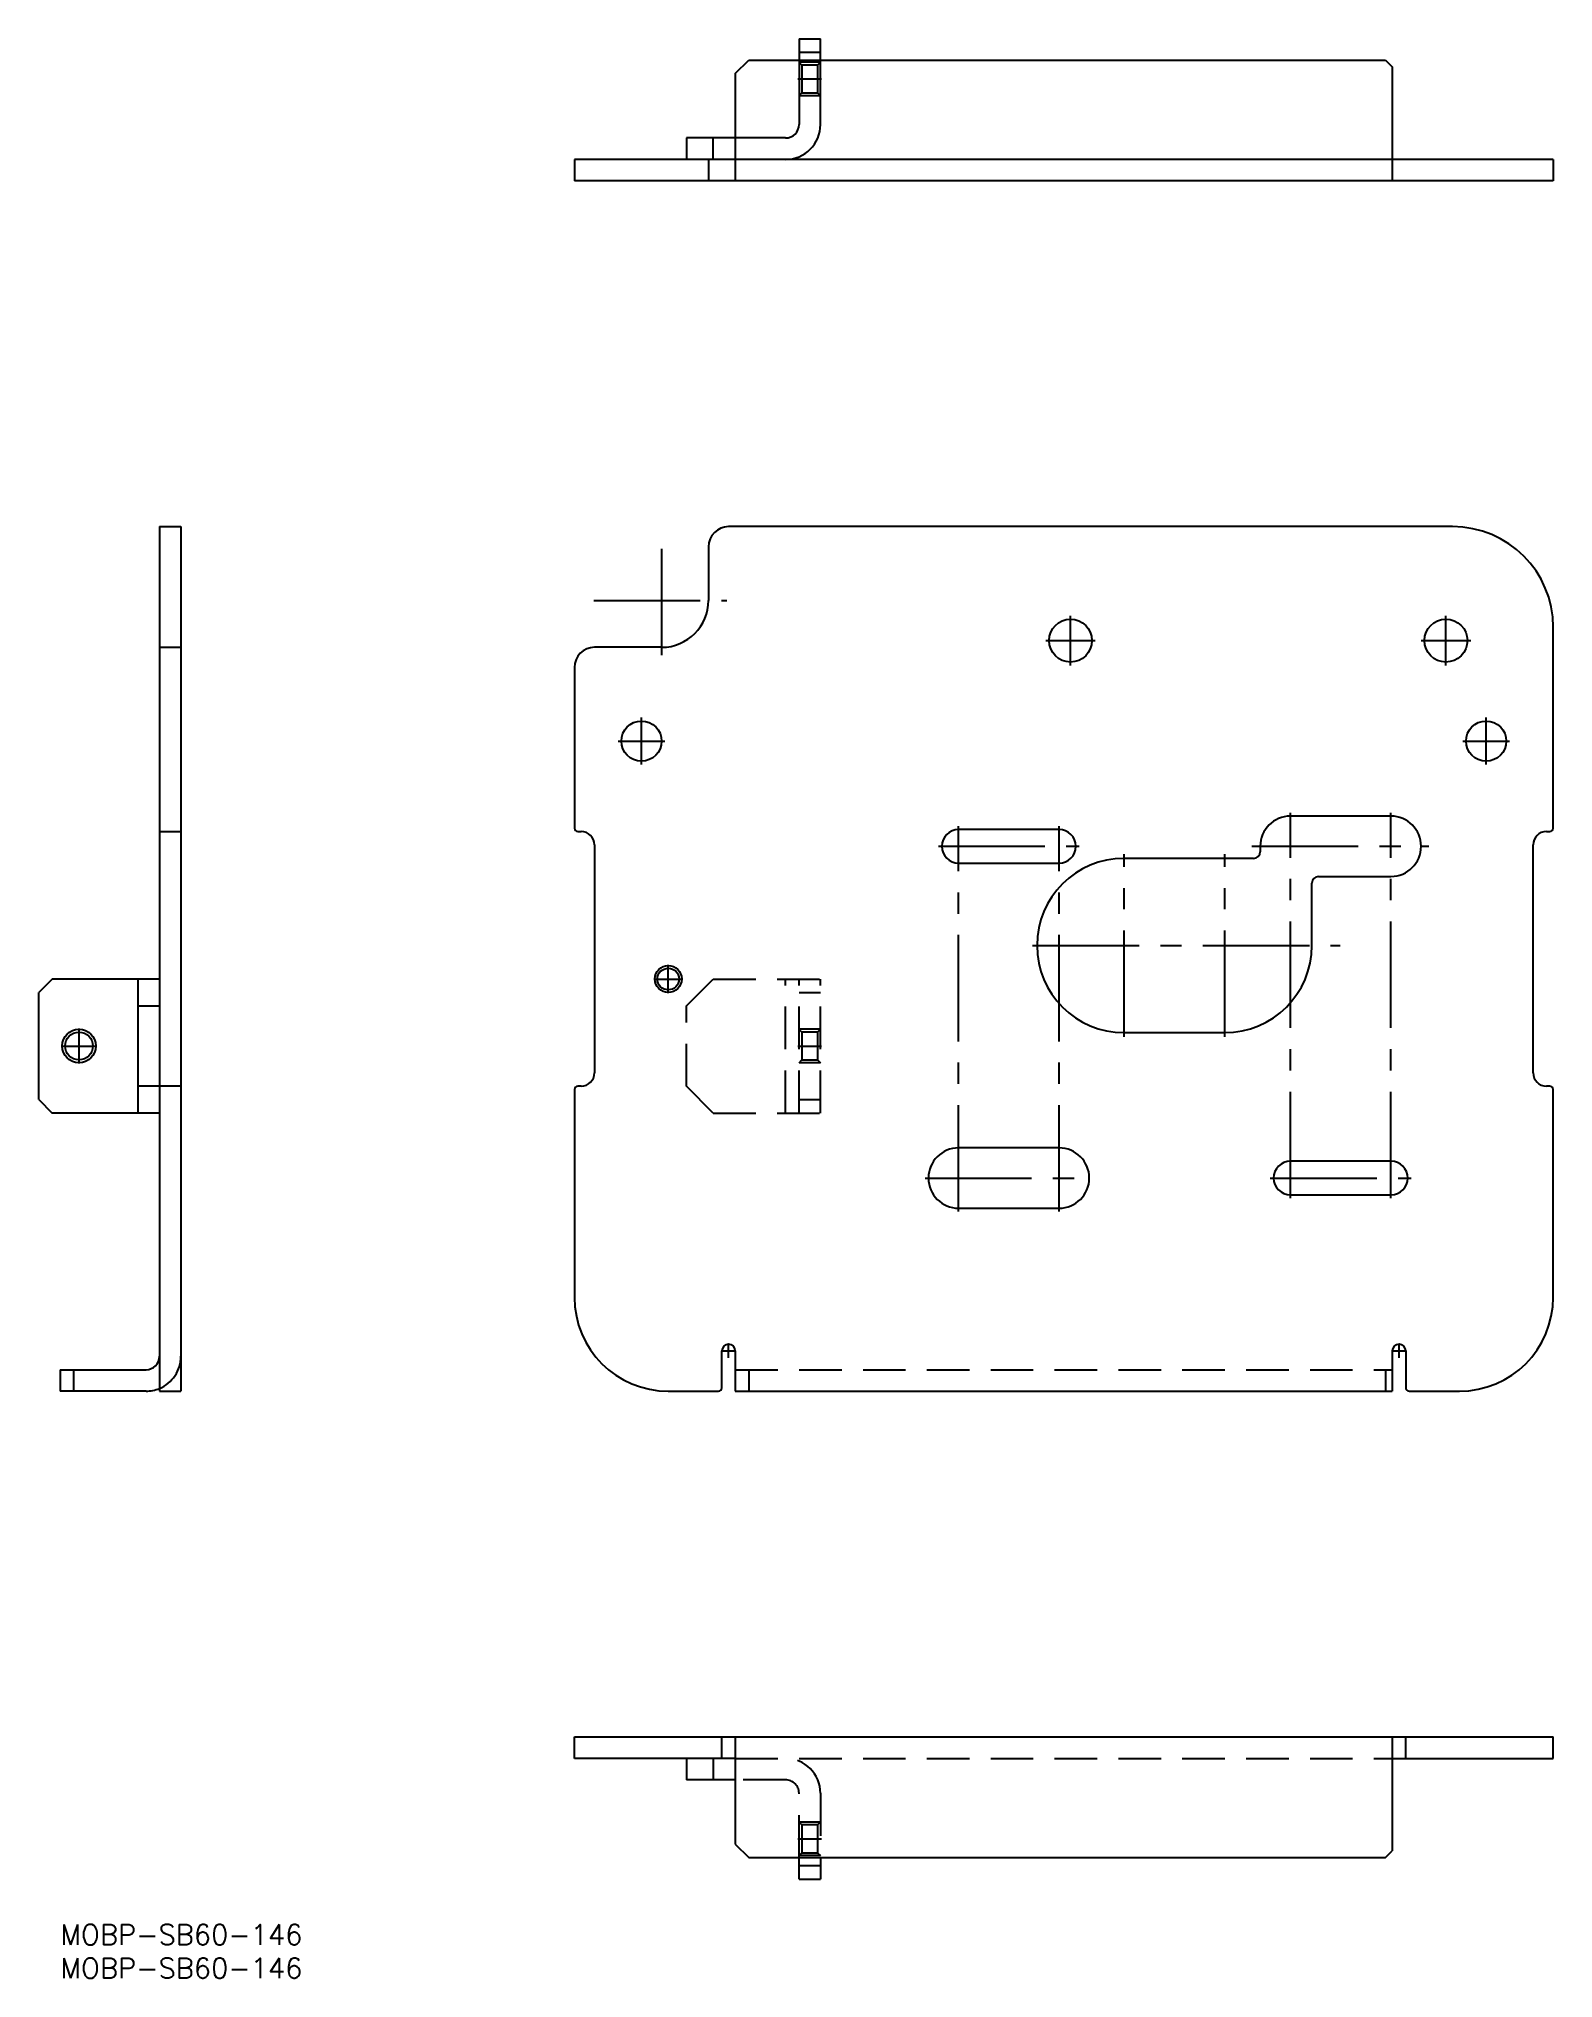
# Model space of a CAD drawing. Extents: x -3 to 223, y -8 to 281.
import ezdxf

# ---------------------------------------------------------------- set-up
doc = ezdxf.new("R2010")
doc.units = 0
doc.header["$LTSCALE"] = 0.5
doc.linetypes.add('CENTER', pattern=[50.8, 31.75, -6.35, 6.35, -6.35])
doc.linetypes.add('DASHED', pattern=[19.05, 12.7, -6.35])
for name, color, linetype in [('MSM_CENTER', 1, 'CENTER'), ('MSM_CONTINUOUS', 7, 'CONTINUOUS'), ('MSM_DASHED', 4, 'DASHED'), ('MSM_NARROW', 5, 'CONTINUOUS'), ('MSM_PART_NUMBER', 7, 'CONTINUOUS')]:
    doc.layers.add(name, color=color, linetype=linetype)
doc.styles.get("Standard").update_dxf_attribs({"font": 'txt.shx', "height": 3, "bigfont": 'bigfont.shx'})

msp = doc.modelspace()

# ---------------------------------------------------------------- linework, layer by layer
at = {"layer": 'MSM_CENTER'}
for p, q in [((110.04, 275.4), (113.56, 275.4)), ((89.7, 205.304), (89.7, 188.047)), ((79.596, 197.6), (99.42, 197.6)), ((150.7, 187.9), (150.7, 195.3)), ((206.7, 187.9), (206.7, 195.3)), ((147, 191.6), (154.4, 191.6)), ((203, 191.6), (210.4, 191.6)), ((86.7, 173.1), (86.7, 180.1)), ((212.7, 173.1), (212.7, 180.1)), ((83.2, 176.6), (90.2, 176.6)), ((209.2, 176.6), (216.2, 176.6)), ((183.5, 108.4), (183.5, 165.9)), ((198.5, 108.4), (198.5, 165.9)), ((134, 106.4), (134, 163.9)), ((149, 106.4), (149, 163.9)), ((131, 160.9), (152, 160.9)), ((158.7, 132.45), (158.7, 159.75)), ((173.7, 132.45), (173.7, 159.75)), ((177.735, 160.9), (204.141, 160.9)), ((145.05, 146.1), (190.917, 146.1)), ((90.7, 139), (90.7, 143.2)), ((88.6, 141.1), (92.8, 141.1)), ((2.8, 128.475), (2.8, 133.725)), ((0.175, 131.1), (5.425, 131.1)), ((110.04, 131.1), (113.56, 131.1)), ((129, 111.4), (154, 111.4)), ((180.5, 111.4), (201.5, 111.4)), ((98.65, 85.6), (100.75, 85.6)), ((99.7, 84.55), (99.7, 86.65)), ((198.65, 85.6), (200.75, 85.6)), ((199.7, 84.55), (199.7, 86.65)), ((110.04, 12.8), (113.56, 12.8))]:
    msp.add_line(p, q, dxfattribs=at)
at = {"layer": 'MSM_CONTINUOUS'}
for p, q in [((110.2, 281.4), (110.2, 268.6)), ((110.2, 281.4), (113.4, 281.4)), ((113.4, 268.6), (113.4, 281.4)), ((100.7, 276.2), (102.7, 278.2)), ((102.7, 278.2), (110.2, 278.2)), ((110.2, 279.4), (113.4, 279.4)), ((113.4, 278.2), (197.7, 278.2)), ((197.7, 278.2), (198.7, 277.2)), ((100.7, 276.2), (100.7, 266.6)), ((198.7, 277.2), (198.7, 263.4)), ((108.2, 266.6), (93.4, 266.6)), ((93.4, 266.6), (93.4, 263.4)), ((97.4, 263.4), (97.4, 266.6)), ((76.7, 263.4), (76.7, 260.2)), ((222.7, 263.4), (76.7, 263.4)), ((96.7, 263.4), (96.7, 260.2)), ((222.7, 263.4), (222.7, 260.2)), ((222.7, 260.2), (76.7, 260.2)), ((14.8, 208.6), (18, 208.6)), ((14.8, 208.6), (14.8, 79.6)), ((18, 208.6), (18, 79.6)), ((207.7, 208.6), (99.7, 208.6)), ((96.7, 205.6), (96.7, 197.6)), ((222.7, 163.6), (222.7, 193.6)), ((14.8, 190.6), (18, 190.6)), ((89.7, 190.6), (79.7, 190.6)), ((76.7, 187.6), (76.7, 163.6)), ((198.5, 165.4), (183.5, 165.4)), ((14.8, 163.1), (18, 163.1)), ((77.2, 163.1), (77.7, 163.1)), ((149, 163.4), (134, 163.4)), ((221.7, 163.1), (222.2, 163.1)), ((79.7, 161.1), (79.7, 127.1)), ((179, 160.9), (179, 160.1)), ((219.7, 127.1), (219.7, 161.1)), ((134, 158.4), (149, 158.4)), ((178, 159.1), (158.7, 159.1)), ((187.7, 156.4), (198.5, 156.4)), ((186.7, 146.1), (186.7, 155.4)), ((-1.2, 141.1), (-3.2, 139.1)), ((-3.2, 123.1), (-3.2, 139.1)), ((14.8, 141.1), (-1.2, 141.1)), ((11.6, 121.1), (11.6, 141.1)), ((11.6, 137.1), (14.8, 137.1)), ((158.7, 133.1), (173.7, 133.1)), ((18, 125.1), (11.6, 125.1)), ((76.7, 124.6), (76.7, 93.6)), ((77.7, 125.1), (77.2, 125.1)), ((222.2, 125.1), (221.7, 125.1)), ((222.7, 93.6), (222.7, 124.6)), ((-3.2, 123.1), (-1.2, 121.1)), ((14.8, 121.1), (-1.2, 121.1)), ((149, 115.9), (134, 115.9)), ((198.5, 113.9), (183.5, 113.9)), ((183.5, 108.9), (198.5, 108.9)), ((134, 106.9), (149, 106.9)), ((98.7, 80.1), (98.7, 85.6)), ((100.7, 85.6), (100.7, 79.6)), ((198.7, 85.6), (198.7, 79.6)), ((200.7, 85.6), (200.7, 80.1)), ((0, 82.8), (12.8, 82.8)), ((0, 82.8), (0, 79.6)), ((2, 82.8), (2, 79.6)), ((12.8, 79.6), (0, 79.6)), ((14.8, 79.6), (18, 79.6)), ((90.7, 79.6), (98.2, 79.6)), ((100.7, 79.6), (198.7, 79.6)), ((201.2, 79.6), (208.7, 79.6)), ((76.7, 28), (222.7, 28)), ((76.7, 24.8), (76.7, 28)), ((98.7, 24.8), (98.7, 28)), ((100.7, 28), (100.7, 12)), ((198.7, 28), (198.7, 11)), ((200.7, 24.8), (200.7, 28)), ((222.7, 24.8), (222.7, 28)), ((100.7, 24.8), (76.7, 24.8)), ((93.4, 24.8), (93.4, 21.6)), ((97.4, 24.8), (97.4, 21.6)), ((198.7, 24.8), (222.7, 24.8)), ((100.7, 21.6), (93.4, 21.6)), ((100.7, 12), (102.7, 10)), ((102.7, 10), (197.7, 10)), ((110.2, 6.8), (110.2, 10)), ((110.2, 8.8), (113.4, 8.8)), ((113.4, 10), (113.4, 6.8)), ((197.7, 10), (198.7, 11)), ((110.2, 6.8), (113.4, 6.8))]:
    msp.add_line(p, q, dxfattribs=at)
for centre, radius in [((150.7, 191.6), 3.2), ((206.7, 191.6), 3.2), ((86.7, 176.6), 3), ((212.7, 176.6), 3), ((90.7, 141.1), 1.621), ((2.8, 131.1), 2.067)]:
    msp.add_circle(centre, radius, dxfattribs=at)
for centre, radius, start, end in [((108.2, 268.6), 2, 270, 0), ((108.2, 268.6), 5.2, 270, 0), ((99.7, 205.6), 3, 90, 180), ((207.7, 193.6), 15, 0, 90), ((89.7, 197.6), 7, 270, 0), ((79.7, 187.6), 3, 90, 180), ((183.5, 160.9), 4.5, 90, 180), ((198.5, 160.9), 4.5, 270, 90), ((77.2, 163.6), 0.5, 180, 270), ((77.7, 161.1), 2, 0, 90), ((134, 160.9), 2.5, 90, 270), ((149, 160.9), 2.5, 270, 90), ((221.7, 161.1), 2, 90, 180), ((222.2, 163.6), 0.5, 270, 0), ((178, 160.1), 1, 270, 0), ((158.7, 146.1), 13, 90, 270), ((187.7, 155.4), 1, 90, 180), ((173.7, 146.1), 13, 270, 0), ((77.2, 124.6), 0.5, 90, 180), ((77.7, 127.1), 2, 270, 0), ((221.7, 127.1), 2, 180, 270), ((222.2, 124.6), 0.5, 0, 90), ((134, 111.4), 4.5, 90, 270), ((149, 111.4), 4.5, 270, 90), ((183.5, 111.4), 2.5, 90, 270), ((198.5, 111.4), 2.5, 270, 90), ((90.7, 93.6), 14, 180, 270), ((208.7, 93.6), 14, 270, 0), ((12.8, 84.8), 2, 270, 0), ((99.7, 85.6), 1, 0, 180), ((199.7, 85.6), 1, 0, 180), ((12.8, 84.8), 5.2, 270, 292.61986), ((98.2, 80.1), 0.5, 270, 0), ((201.2, 80.1), 0.5, 180, 270)]:
    msp.add_arc(centre, radius, start, end, dxfattribs=at)
at = {"layer": 'MSM_DASHED'}
for p, q in [((110.2, 278.2), (113.4, 278.2)), ((110.633, 277.467), (110.2, 277.9)), ((113.4, 277.9), (110.2, 277.9)), ((113.4, 277.9), (112.967, 277.467)), ((112.967, 277.467), (110.633, 277.467)), ((110.633, 277.467), (110.633, 273.333)), ((112.967, 277.467), (112.967, 273.333)), ((110.2, 272.9), (110.633, 273.333)), ((113.4, 272.9), (110.2, 272.9)), ((110.633, 273.333), (112.967, 273.333)), ((112.967, 273.333), (113.4, 272.9)), ((100.7, 266.6), (100.7, 260.2)), ((198.7, 263.4), (198.7, 260.2)), ((93.4, 137.1), (97.4, 141.1)), ((97.4, 141.1), (113.4, 141.1)), ((108.2, 121.1), (108.2, 141.1)), ((110.2, 121.1), (110.2, 141.1)), ((110.2, 139.1), (113.4, 139.1)), ((113.4, 121.1), (113.4, 141.1)), ((93.4, 125.1), (93.4, 137.1)), ((110.633, 133.167), (110.2, 133.6)), ((113.4, 133.6), (110.2, 133.6)), ((112.967, 133.167), (110.633, 133.167)), ((110.633, 133.167), (110.633, 129.033)), ((113.4, 133.6), (112.967, 133.167)), ((112.967, 133.167), (112.967, 129.033)), ((110.2, 128.6), (110.633, 129.033)), ((113.4, 128.6), (110.2, 128.6)), ((110.633, 129.033), (112.967, 129.033)), ((112.967, 129.033), (113.4, 128.6)), ((97.4, 121.1), (93.4, 125.1)), ((110.2, 123.1), (113.4, 123.1)), ((97.4, 121.1), (113.4, 121.1)), ((100.7, 82.8), (198.7, 82.8)), ((102.7, 82.8), (102.7, 79.6)), ((197.7, 82.8), (197.7, 79.6)), ((100.7, 24.8), (198.7, 24.8)), ((108.2, 21.6), (100.7, 21.6)), ((110.2, 10), (110.2, 19.6)), ((113.4, 19.6), (113.4, 10)), ((110.633, 14.867), (110.2, 15.3)), ((113.4, 15.3), (110.2, 15.3)), ((112.967, 14.867), (110.633, 14.867)), ((110.633, 14.867), (110.633, 10.733)), ((113.4, 15.3), (112.967, 14.867)), ((112.967, 14.867), (112.967, 10.733)), ((110.2, 10.3), (110.633, 10.733)), ((113.4, 10.3), (110.2, 10.3)), ((110.633, 10.733), (112.967, 10.733)), ((112.967, 10.733), (113.4, 10.3))]:
    msp.add_line(p, q, dxfattribs=at)
for centre, radius, start, end in [((12.8, 84.8), 5.2, 292.61986, 0), ((108.2, 19.6), 5.2, 0, 90), ((108.2, 19.6), 2, 0, 90)]:
    msp.add_arc(centre, radius, start, end, dxfattribs=at)
at = {"layer": 'MSM_NARROW'}
for centre, radius in [((90.7, 141.1), 2), ((2.8, 131.1), 2.5)]:
    msp.add_circle(centre, radius, dxfattribs=at)

# ---------------------------------------------------------------- texts
at = {"layer": 'MSM_PART_NUMBER'}
for p in [(0, -3), (0, -8)]:
    msp.add_text('MOBP-SB60-146', height=3, dxfattribs=at).set_placement(p)

doc.saveas('drawing.dxf')
